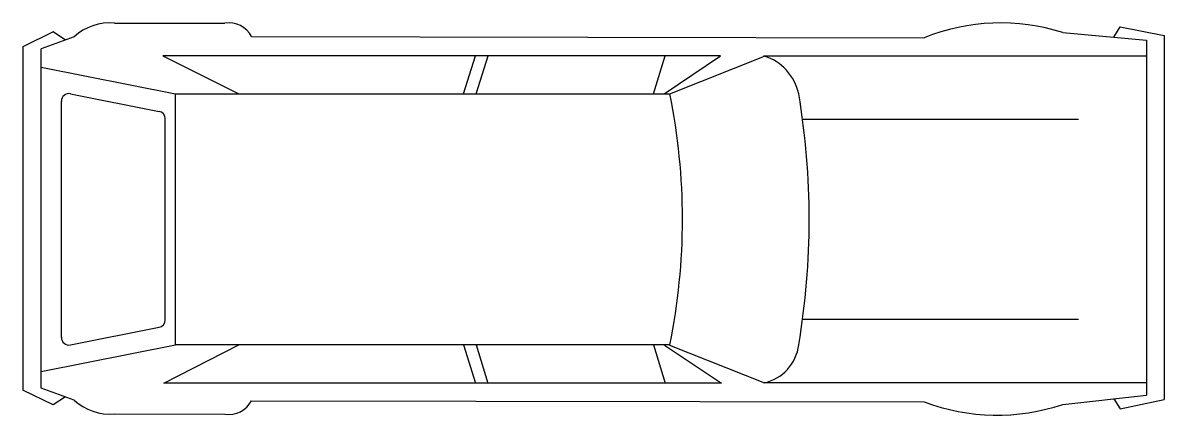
# Model space of a CAD drawing. Extents: x -4.5 to 0, y -0.78 to 0.77.
import ezdxf

# ---------------------------------------------------------------- set-up
doc = ezdxf.new("R2010")
doc.units = 0
doc.header["$MEASUREMENT"] = 0
doc.layers.add('C-CARRO', color=2, linetype='CONTINUOUS')

msp = doc.modelspace()

# ---------------------------------------------------------------- linework, layer by layer
at = {"layer": 'C-CARRO'}
for p, q in [((-4.1399, 0.7672), (-3.7046, 0.7672)), ((-0.4, 0.7299), (-0.07, 0.6999)), ((-4.3, 0.7129), (-4.43, 0.6659)), ((-3.6, 0.7136), (-0.9467, 0.7092)), ((-0.07, 0.6999), (-0.07, -0.7012)), ((0, 0.7185), (0, -0.7185)), ((-4.5, -0.6823), (-4.5, 0.675)), ((-4.43, -0.6727), (-4.43, 0.6659)), ((-1.75, 0.6375), (-3.95, 0.6375)), ((-3.95, 0.6375), (-3.65, 0.4875)), ((-2.7634, 0.4875), (-2.7167, 0.6375)), ((-2.7135, 0.4875), (-2.6668, 0.6375)), ((-2.0144, 0.4875), (-1.9678, 0.6375)), ((-1.9728, 0.4875), (-1.75, 0.6375)), ((-1.95, 0.4875), (-1.5767, 0.6369)), ((-1.5757, 0.6375), (-0.07, 0.6375)), ((-4.43, 0.5925), (-3.9, 0.4875)), ((-4.35, -0.4735), (-4.35, 0.4586)), ((-4.3142, 0.488), (-3.9642, 0.4187)), ((-3.9, -0.5025), (-3.9, 0.4875)), ((-3.9, 0.4875), (-1.95, 0.4875)), ((-3.94, -0.4042), (-3.94, 0.3893)), ((-1.4263, 0.3875), (-0.3377, 0.3875)), ((-0.3377, -0.4025), (-1.4263, -0.4025)), ((-4.3142, -0.503), (-3.9642, -0.4336)), ((-4.43, -0.6075), (-3.9, -0.5025)), ((-3.9464, -0.6547), (-3.65, -0.5025)), ((-1.95, -0.5025), (-3.9, -0.5025)), ((-2.7632, -0.5025), (-2.7165, -0.6547)), ((-2.7138, -0.5025), (-2.6672, -0.6547)), ((-2.0144, -0.5025), (-1.9678, -0.6547)), ((-1.9713, -0.5047), (-1.7464, -0.6547)), ((-1.9507, -0.5038), (-1.5771, -0.6524)), ((-4.3, -0.7208), (-4.4299, -0.6735)), ((-1.7464, -0.6547), (-3.9464, -0.6547)), ((-0.07, -0.6525), (-1.5778, -0.6525)), ((-0.3997, -0.7377), (-0.07, -0.7012)), ((-3.6, -0.7234), (-0.9467, -0.7278)), ((-4.14, -0.7755), (-3.7047, -0.7768))]:
    msp.add_line(p, q, dxfattribs=at)
for points in [[(-4.3342, 0.6999), (-4.382, 0.7324), (-4.502, 0.674)], [(-0.1986, 0.7116), (-0.1742, 0.7523), (0, 0.7185)], [(-4.3342, -0.7077), (-4.3821, -0.74), (-4.5018, -0.6813)], [(-0.1987, -0.7155), (-0.1735, -0.7557), (0, -0.7185)]]:
    msp.add_lwpolyline(points, dxfattribs=at)
for centre, radius, start, end in [((-4.157, 0.5545), 0.2134, 85.3869, 132.0602), ((-3.6905, 0.6658), 0.1024, 27.8275, 97.8804), ((-0.6446, -0.0428), 0.8104, 72.4364, 111.8928), ((-1.6393, 0.4444), 0.2025, 12.3116, 72.5538), ((-4.32, 0.4586), 0.03, 78.7941, 180), ((-4.3752, -0.0075), 2.4752, 348.4642, 11.5358), ((-4.3752, -0.0075), 2.9752, 350.423, 9.577), ((-3.97, 0.3893), 0.03, 0, 78.7941), ((-3.97, -0.4042), 0.03, 281.2059, 0), ((-4.32, -0.4735), 0.03, 180, 281.2059), ((-1.614, -0.4827), 0.1737, 281.4565, 353.4732), ((-4.1566, -0.5628), 0.2134, 227.7788, 274.4521), ((-3.6904, -0.6754), 0.1024, 261.9587, 332.0116), ((-0.6594, 0.03), 0.8104, 249.2316, 288.688)]:
    msp.add_arc(centre, radius, start, end, dxfattribs=at)

doc.saveas('drawing.dxf')
